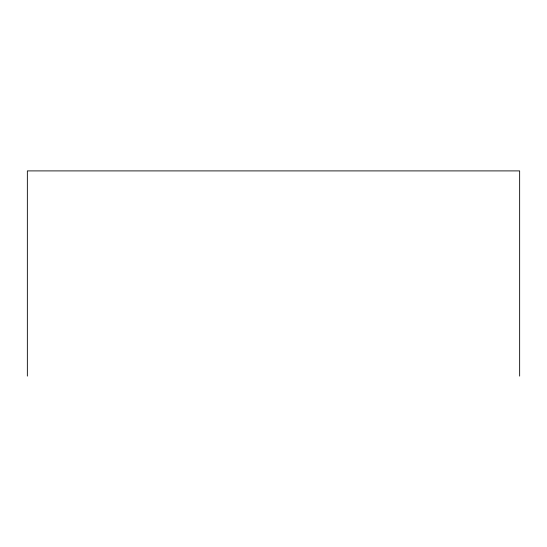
<?xml version="1.0" encoding="UTF-8"?>
<svg xmlns="http://www.w3.org/2000/svg" width="547" height="547" viewBox="0 0 547 547"><rect width="100%" height="100%" fill="white"/><g stroke="black" fill="none" stroke-linecap="round" stroke-linejoin="round"><path stroke-width="0.82" d="M519.65 376.097L519.65 170.903L27.35 170.903L27.35 376.097"/></g></svg>
